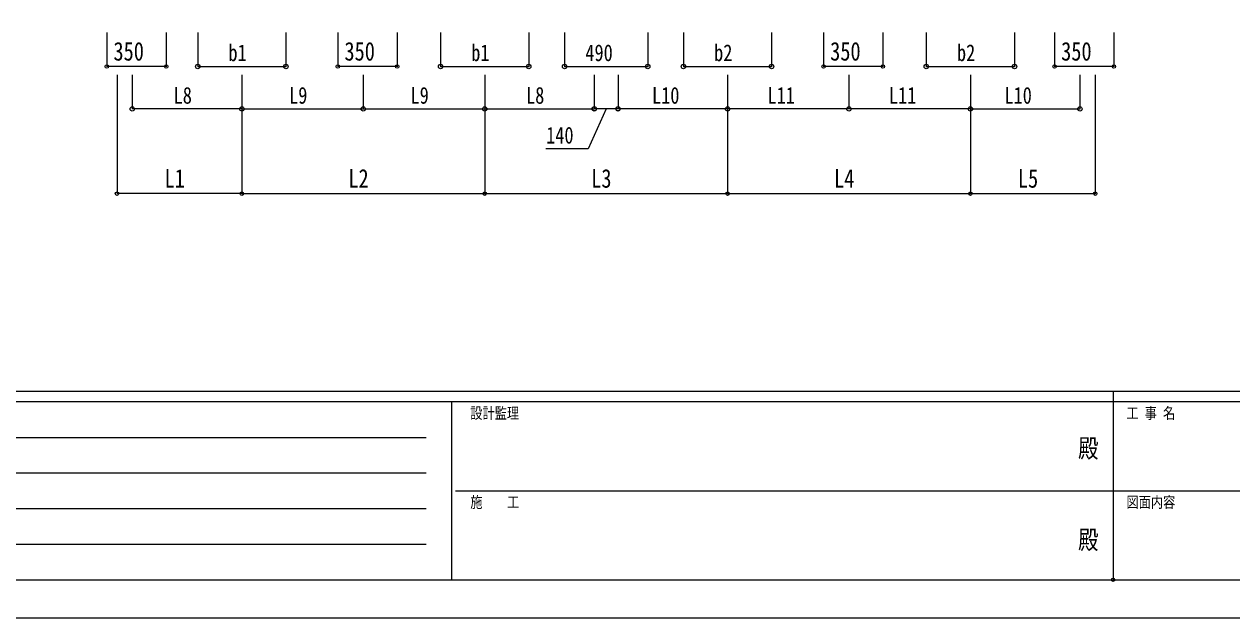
# Model space of a CAD drawing. Units: millimetres, scale not verified. Extents: x -12615 to 12615, y -8910 to 8910.
# Drawn here: x -6436 to 685, y -8910 to -5407 of the extents above; entities that cross this region are included whole.
import ezdxf
from ezdxf.enums import TextEntityAlignment as Align

# ---------------------------------------------------------------- set-up
doc = ezdxf.new("R2010")
doc.units = ezdxf.units.MM
doc.header["$LTSCALE"] = 40
doc.header["$PDMODE"] = 32
doc.header["$PDSIZE"] = 20
doc.layers.add('0-6_YKK_D', color=6, linetype='Continuous')
doc.layers.add('0-7_YKK_ZWAK', color=7, linetype='Continuous')
doc.styles.add('ＭＳ ゴシック', font='')
doc.styles.get('ＭＳ ゴシック').set_extended_font_data('MS Gothic')

msp = doc.modelspace()

# ---------------------------------------------------------------- linework, layer by layer
at = {"layer": '0-6_YKK_D'}
for p, q in [((-5948.11, -5457.31), (-5948.11, -5658.31)), ((-5598.11, -5457.31), (-5598.11, -5658.31)), ((-5412.11, -5457.31), (-5412.11, -5658.31)), ((-4892.11, -5457.31), (-4892.11, -5658.31)), ((-4586.11, -5457.31), (-4586.11, -5658.31)), ((-4236.11, -5457.31), (-4236.11, -5658.31)), ((-3980.11, -5457.31), (-3980.11, -5658.31)), ((-3460.11, -5457.31), (-3460.11, -5658.31)), ((-3249.12, -5457.31), (-3249.12, -5658.32)), ((-2759.11, -5457.31), (-2759.11, -5658.32)), ((-2548.11, -5457.31), (-2548.11, -5658.31)), ((-2028.11, -5457.31), (-2028.11, -5658.31)), ((-1722.12, -5457.31), (-1722.12, -5658.31)), ((-1372.12, -5457.31), (-1372.12, -5658.31)), ((-1116.11, -5457.31), (-1116.11, -5658.31)), ((-596.11, -5457.31), (-596.11, -5658.31)), ((-360.12, -5457.31), (-360.12, -5658.31)), ((-10.12, -5457.31), (-10.12, -5658.31)), ((-5598.11, -5657.31), (-5948.11, -5657.31)), ((-5412.11, -5657.31), (-4892.11, -5657.31)), ((-4236.11, -5657.31), (-4586.11, -5657.31)), ((-3980.11, -5657.31), (-3460.11, -5657.31)), ((-3249.12, -5657.32), (-2759.11, -5657.32)), ((-2548.11, -5657.31), (-2028.11, -5657.31)), ((-1372.12, -5657.31), (-1722.12, -5657.31)), ((-1116.11, -5657.31), (-596.11, -5657.31)), ((-10.12, -5657.31), (-360.12, -5657.31)), ((-5888.11, -5707.31), (-5888.11, -6408.31)), ((-5798.11, -5707.31), (-5798.11, -5908.31)), ((-5152.11, -5707.31), (-5152.11, -5908.31)), ((-5152.11, -5707.31), (-5152.11, -5908.31)), ((-5152.11, -5707.31), (-5152.11, -6408.31)), ((-5152.11, -5707.31), (-5152.11, -6408.31)), ((-4436.11, -5707.31), (-4436.11, -5908.31)), ((-4436.11, -5707.31), (-4436.11, -5908.31)), ((-3720.11, -5707.31), (-3720.11, -5908.31)), ((-3720.11, -5707.31), (-3720.11, -5908.31)), ((-3720.11, -5707.31), (-3720.11, -6408.31)), ((-3720.11, -5707.31), (-3720.11, -6408.31)), ((-3074.12, -5707.31), (-3074.12, -5908.31)), ((-3074.12, -5707.31), (-3074.12, -5907.68)), ((-2934.11, -5707.31), (-2934.11, -5908.31)), ((-2934.11, -5707.31), (-2934.11, -5907.68)), ((-2288.12, -5707.31), (-2288.12, -5908.31)), ((-2288.12, -5707.31), (-2288.12, -5908.31)), ((-2288.11, -5707.31), (-2288.11, -6408.31)), ((-2288.11, -5707.31), (-2288.11, -6408.31)), ((-1572.12, -5707.31), (-1572.12, -5908.31)), ((-1572.12, -5707.31), (-1572.12, -5908.31)), ((-856.12, -5707.31), (-856.12, -5908.31)), ((-856.12, -5707.31), (-856.12, -5908.31)), ((-856.11, -5707.31), (-856.11, -6408.31)), ((-856.11, -5707.31), (-856.11, -6408.31)), ((-210.12, -5707.31), (-210.12, -5908.31)), ((-120.11, -5707.31), (-120.11, -6408.31)), ((-5152.11, -5907.31), (-5798.11, -5907.31)), ((-5152.11, -5907.31), (-4436.11, -5907.31)), ((-4436.11, -5907.31), (-3720.11, -5907.31)), ((-3720.11, -5907.31), (-3074.12, -5907.31)), ((-2934.11, -5906.68), (-3074.12, -5906.68)), ((-2288.12, -5907.31), (-2934.11, -5907.31)), ((-1572.12, -5907.31), (-2288.12, -5907.31)), ((-856.12, -5907.31), (-1572.12, -5907.31)), ((-856.12, -5907.31), (-210.12, -5907.31)), ((-5152.11, -6407.31), (-5888.11, -6407.31)), ((-5152.11, -6407.31), (-3720.11, -6407.31)), ((-3720.11, -6407.31), (-2288.11, -6407.31)), ((-2288.11, -6407.31), (-856.11, -6407.31)), ((-856.11, -6407.31), (-120.11, -6407.31))]:
    msp.add_line(p, q, dxfattribs=at)
msp.add_lwpolyline([(-3004.11, -5906.68), (-3110.97, -6143.45), (-3359.77, -6143.45)], dxfattribs=at)
for centre, radius in [((-5948.11, -5657.31), 10), ((-5598.11, -5657.31), 10), ((-5412.11, -5657.31), 12.75), ((-4892.11, -5657.31), 12.75), ((-4586.11, -5657.31), 10), ((-4236.11, -5657.31), 10), ((-3980.11, -5657.31), 12.75), ((-3460.11, -5657.31), 12.75), ((-3249.12, -5657.32), 12.75), ((-2759.11, -5657.32), 12.75), ((-2548.11, -5657.31), 12.75), ((-2028.11, -5657.31), 12.75), ((-1722.12, -5657.31), 10), ((-1372.12, -5657.31), 10), ((-1116.11, -5657.31), 12.75), ((-596.11, -5657.31), 12.75), ((-360.12, -5657.31), 10), ((-10.12, -5657.31), 10), ((-5798.11, -5907.31), 12.75), ((-5152.11, -5907.31), 12.75), ((-5152.11, -5907.31), 12.75), ((-4436.11, -5907.31), 12.75), ((-4436.11, -5907.31), 12.75), ((-3720.11, -5907.31), 12.75), ((-3720.11, -5907.31), 12.75), ((-3074.12, -5906.68), 12.75), ((-3074.12, -5907.31), 12.75), ((-2934.11, -5906.68), 12.75), ((-2934.11, -5907.31), 12.75), ((-2288.12, -5907.31), 12.75), ((-2288.12, -5907.31), 12.75), ((-1572.12, -5907.31), 12.75), ((-1572.12, -5907.31), 12.75), ((-856.12, -5907.31), 12.75), ((-856.12, -5907.31), 12.75), ((-210.12, -5907.31), 12.75), ((-5888.11, -6407.31), 10), ((-5152.11, -6407.31), 10), ((-5152.11, -6407.31), 10), ((-3720.11, -6407.31), 10), ((-3720.11, -6407.31), 10), ((-2288.11, -6407.31), 10), ((-2288.11, -6407.31), 10), ((-856.11, -6407.31), 10), ((-856.11, -6407.31), 10), ((-120.11, -6407.31), 10)]:
    msp.add_circle(centre, radius, dxfattribs=at)
at = {"layer": '0-7_YKK_ZWAK'}
for p, q in [((11685.06, -7575), (-11714.94, -7575)), ((-14.94, -7575), (-14.94, -8685)), ((-3914.94, -7635), (-11714.94, -7635)), ((-3914.94, -7635), (-3914.94, -8685)), ((-14.94, -7635), (-3914.94, -7635)), ((3885.06, -7635), (-14.94, -7635)), ((-11587.44, -7845), (-4064.94, -7845)), ((-11587.44, -8055), (-4064.94, -8055)), ((-3892.44, -8160), (-14.94, -8160)), ((-14.94, -8160), (3885.06, -8160)), ((-11587.44, -8265), (-4064.94, -8265)), ((-11587.44, -8475), (-4064.94, -8475)), ((-11714.94, -8685), (-3914.94, -8685)), ((-3914.94, -8685), (-14.94, -8685)), ((-14.94, -8685), (3885.06, -8685))]:
    msp.add_line(p, q, dxfattribs=at)
msp.add_lwpolyline([(-12615, -8910), (12615, -8910), (12615, 8910), (-12615, 8910)], close=True, dxfattribs=at)
msp.add_point((-14.94, -8685), dxfattribs=at)

# ---------------------------------------------------------------- texts
at = {"layer": '0-6_YKK_D', "style": 'ＭＳ ゴシック', "width": 0.8}
for s, height, p in [('350', 110, (-5909.11, -5655.31)), ('b1', 98.97, (-5231.31, -5655.31)), ('350', 110, (-4547.11, -5655.31)), ('b1', 98.97, (-3799.31, -5655.31)), ('490', 98.97, (-3126.51, -5655.32)), ('b2', 98.97, (-2367.31, -5655.31)), ('350', 110, (-1683.12, -5655.31)), ('b2', 98.97, (-935.31, -5655.31)), ('350', 110, (-321.12, -5655.31)), ('L8', 98.97, (-5554.31, -5906.51)), ('L9', 98.97, (-4873.31, -5906.51)), ('L9', 98.97, (-4157.31, -5906.51)), ('L8', 98.97, (-3476.31, -5906.51)), ('L10', 98.97, (-2733.51, -5906.51)), ('L11', 98.97, (-2052.52, -5906.51)), ('L11', 98.97, (-1336.52, -5906.51)), ('L10', 98.97, (-655.52, -5906.51)), ('140', 98.97, (-3357.77, -6141.45)), ('L1', 110, (-5608.11, -6405.31)), ('L2', 110, (-4524.11, -6405.31)), ('L3', 110, (-3092.11, -6405.31)), ('L4', 110, (-1660.11, -6405.31)), ('L5', 110, (-576.11, -6405.31))]:
    msp.add_text(s, height=height, dxfattribs=at).set_placement(p, align=Align.BOTTOM_LEFT)
at = {"layer": '0-7_YKK_ZWAK', "style": 'ＭＳ ゴシック', "width": 0.8}
for s, height, p in [('設計監理', 65.98, (-3804.94, -7755)), ('工 事 名', 65.98, (63.81, -7755)), ('殿', 110, (-221, -7997.5)), ('施\u3000\u3000工', 65.98, (-3804.94, -8280)), ('図面内容', 65.98, (63.81, -8280)), ('殿', 110, (-221, -8537.5))]:
    msp.add_text(s, height=height, dxfattribs=at).set_placement(p, align=Align.BOTTOM_LEFT)

doc.saveas('drawing.dxf')
